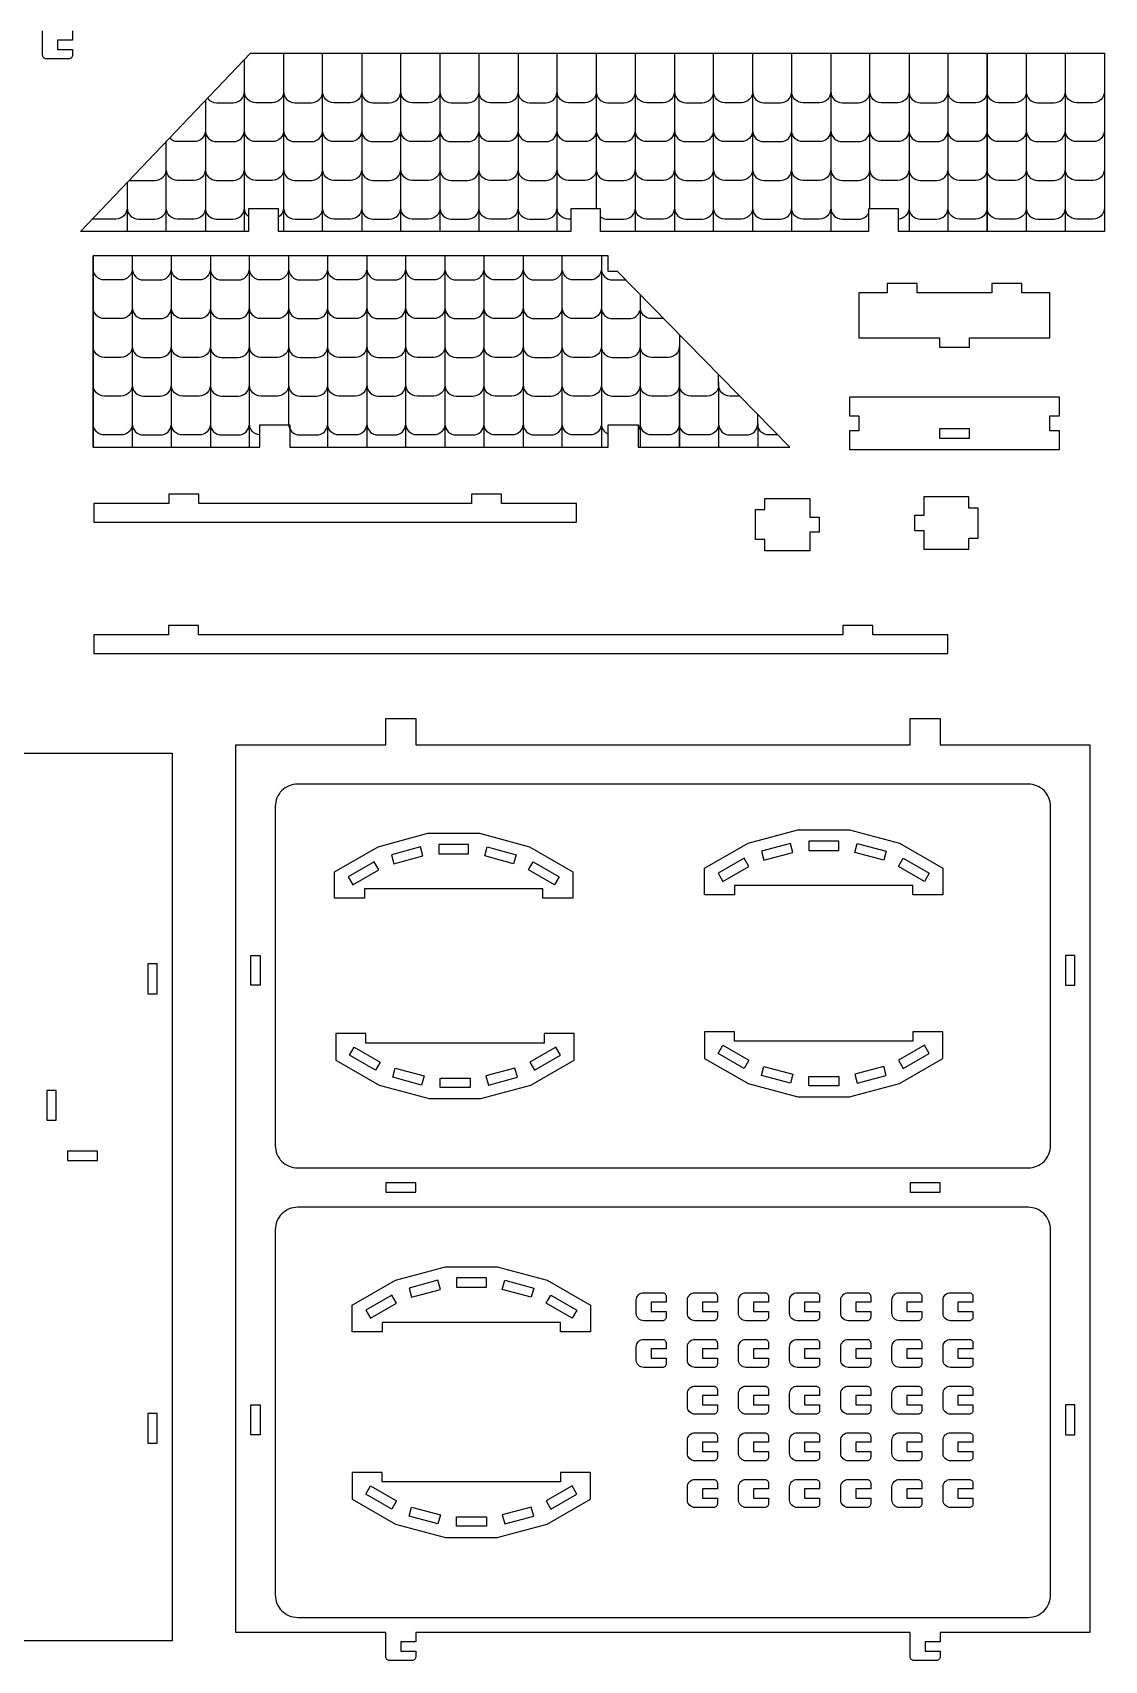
# Model space of a CAD drawing. Extents: x 2672.7 to 2719.2, y 2295.7 to 2331.6.
# Drawn here: x 2704.91 to 2719.22, y 2295.86 to 2317.59 of the extents above; entities that cross this region are included whole.
import ezdxf

# ---------------------------------------------------------------- set-up
doc = ezdxf.new("R2010")
doc.units = 0
doc.header["$MEASUREMENT"] = 0
doc.layers.add('LAYER1', color=18, linetype='CONTINUOUS')

msp = doc.modelspace()

# ---------------------------------------------------------------- linework, layer by layer
at = {"layer": 'LAYER1'}
for points in [[(2705.442, 2317.612), (2705.442, 2317.487), (2705.242, 2317.487), (2705.242, 2317.362), (2705.442, 2317.362), (2705.442, 2317.287, -0.414214), (2705.392, 2317.237), (2705.092, 2317.237, -0.414214), (2705.042, 2317.287), (2705.042, 2317.612)], [(2708.258, 2317.314), (2708.258, 2316.8, -0.414214), (2708.108, 2316.65), (2707.886, 2316.65, -0.414214), (2707.736, 2316.8), (2707.736, 2317.145)], [(2708.258, 2317.314), (2708.258, 2316.8, 0.414214), (2708.408, 2316.65), (2708.629, 2316.65, 0.414214), (2708.779, 2316.8), (2708.779, 2317.314)], [(2709.301, 2317.314), (2709.301, 2316.8, -0.414214), (2709.151, 2316.65), (2708.929, 2316.65, -0.414214), (2708.779, 2316.8), (2708.779, 2317.314)], [(2709.301, 2317.314), (2709.301, 2316.8, 0.414214), (2709.451, 2316.65), (2709.673, 2316.65, 0.414214), (2709.823, 2316.8), (2709.823, 2317.314)], [(2710.345, 2317.314), (2710.345, 2316.8, -0.414214), (2710.195, 2316.65), (2709.973, 2316.65, -0.414214), (2709.823, 2316.8), (2709.823, 2317.314)], [(2710.345, 2317.314), (2710.345, 2316.8, 0.414214), (2710.495, 2316.65), (2710.717, 2316.65, 0.414214), (2710.867, 2316.8), (2710.867, 2317.314)], [(2711.389, 2317.314), (2711.389, 2316.8, -0.414214), (2711.239, 2316.65), (2711.017, 2316.65, -0.414214), (2710.867, 2316.8), (2710.867, 2317.314)], [(2711.389, 2317.314), (2711.389, 2316.8, 0.414214), (2711.539, 2316.65), (2711.76, 2316.65, 0.414214), (2711.91, 2316.8), (2711.91, 2317.314)], [(2712.432, 2317.314), (2712.432, 2316.8, -0.414214), (2712.282, 2316.65), (2712.06, 2316.65, -0.414214), (2711.91, 2316.8), (2711.91, 2317.314)], [(2712.432, 2317.314), (2712.432, 2316.8, 0.414214), (2712.582, 2316.65), (2712.804, 2316.65, 0.414214), (2712.954, 2316.8), (2712.954, 2317.314)], [(2713.476, 2317.314), (2713.476, 2316.8, -0.414214), (2713.326, 2316.65), (2713.104, 2316.65, -0.414214), (2712.954, 2316.8), (2712.954, 2317.314)], [(2713.476, 2317.314), (2713.476, 2316.8, 0.414214), (2713.626, 2316.65), (2713.848, 2316.65, 0.414214), (2713.998, 2316.8), (2713.998, 2317.314)], [(2714.519, 2317.314), (2714.519, 2316.8, -0.414214), (2714.369, 2316.65), (2714.148, 2316.65, -0.414214), (2713.998, 2316.8), (2713.998, 2317.314)], [(2714.519, 2317.314), (2714.519, 2316.8, 0.414214), (2714.669, 2316.65), (2714.891, 2316.65, 0.414214), (2715.041, 2316.8), (2715.041, 2317.314)], [(2715.563, 2317.314), (2715.563, 2316.8, -0.414214), (2715.413, 2316.65), (2715.191, 2316.65, -0.414214), (2715.041, 2316.8), (2715.041, 2317.314)], [(2715.563, 2317.314), (2715.563, 2316.8, 0.414214), (2715.713, 2316.65), (2715.935, 2316.65, 0.414214), (2716.085, 2316.8), (2716.085, 2317.314)], [(2716.607, 2317.314), (2716.607, 2316.8, -0.414214), (2716.457, 2316.65), (2716.235, 2316.65, -0.414214), (2716.085, 2316.8), (2716.085, 2317.314)], [(2716.607, 2317.314), (2716.607, 2316.8, 0.414214), (2716.757, 2316.65), (2716.979, 2316.65, 0.414214), (2717.129, 2316.8), (2717.129, 2317.314)], [(2717.65, 2317.314), (2717.65, 2316.8, -0.414214), (2717.5, 2316.65), (2717.279, 2316.65, -0.414214), (2717.129, 2316.8), (2717.129, 2317.314)], [(2718.172, 2317.314), (2718.172, 2316.8, -0.414214), (2718.022, 2316.65), (2717.8, 2316.65, -0.414214), (2717.65, 2316.8), (2717.65, 2317.314)], [(2718.172, 2317.314), (2718.172, 2316.8, 0.414214), (2718.322, 2316.65), (2718.544, 2316.65, 0.414214), (2718.694, 2316.8), (2718.694, 2317.314)], [(2719.216, 2317.314), (2719.216, 2316.8, -0.414214), (2719.066, 2316.65), (2718.844, 2316.65, -0.414214), (2718.694, 2316.8), (2718.694, 2317.314)], [(2707.242, 2316.712, 0.240596), (2707.364, 2316.65), (2707.586, 2316.65, 0.414214), (2707.736, 2316.8), (2707.736, 2317.23)], [(2707.214, 2316.682), (2707.214, 2316.282, 0.414214), (2707.364, 2316.132), (2707.586, 2316.132, 0.414214), (2707.736, 2316.282), (2707.736, 2316.8)], [(2708.258, 2316.8), (2708.258, 2316.282, -0.414214), (2708.108, 2316.132), (2707.886, 2316.132, -0.414214), (2707.736, 2316.282), (2707.736, 2316.8)], [(2708.258, 2316.8), (2708.258, 2316.282, 0.414214), (2708.408, 2316.132), (2708.629, 2316.132, 0.414214), (2708.779, 2316.282), (2708.779, 2316.8)], [(2709.301, 2316.8), (2709.301, 2316.282, -0.414214), (2709.151, 2316.132), (2708.929, 2316.132, -0.414214), (2708.779, 2316.282), (2708.779, 2316.8)], [(2709.301, 2316.8), (2709.301, 2316.282, 0.414214), (2709.451, 2316.132), (2709.673, 2316.132, 0.414214), (2709.823, 2316.282), (2709.823, 2316.8)], [(2710.345, 2316.8), (2710.345, 2316.282, -0.414214), (2710.195, 2316.132), (2709.973, 2316.132, -0.414214), (2709.823, 2316.282), (2709.823, 2316.8)], [(2710.345, 2316.8), (2710.345, 2316.282, 0.414214), (2710.495, 2316.132), (2710.717, 2316.132, 0.414214), (2710.867, 2316.282), (2710.867, 2316.8)], [(2711.389, 2316.8), (2711.389, 2316.282, -0.414214), (2711.239, 2316.132), (2711.017, 2316.132, -0.414214), (2710.867, 2316.282), (2710.867, 2316.8)], [(2711.389, 2316.8), (2711.389, 2316.282, 0.414214), (2711.539, 2316.132), (2711.76, 2316.132, 0.414214), (2711.91, 2316.282), (2711.91, 2316.8)], [(2712.432, 2316.8), (2712.432, 2316.282, -0.414214), (2712.282, 2316.132), (2712.06, 2316.132, -0.414214), (2711.91, 2316.282), (2711.91, 2316.8)], [(2712.432, 2316.8), (2712.432, 2316.282, 0.414214), (2712.582, 2316.132), (2712.804, 2316.132, 0.414214), (2712.954, 2316.282), (2712.954, 2316.8)], [(2713.476, 2316.8), (2713.476, 2316.282, -0.414214), (2713.326, 2316.132), (2713.104, 2316.132, -0.414214), (2712.954, 2316.282), (2712.954, 2316.8)], [(2713.476, 2316.8), (2713.476, 2316.282, 0.414214), (2713.626, 2316.132), (2713.848, 2316.132, 0.414214), (2713.998, 2316.282), (2713.998, 2316.8)], [(2714.519, 2316.8), (2714.519, 2316.282, -0.414214), (2714.369, 2316.132), (2714.148, 2316.132, -0.414214), (2713.998, 2316.282), (2713.998, 2316.8)], [(2714.519, 2316.8), (2714.519, 2316.282, 0.414214), (2714.669, 2316.132), (2714.891, 2316.132, 0.414214), (2715.041, 2316.282), (2715.041, 2316.8)], [(2715.563, 2316.8), (2715.563, 2316.282, -0.414214), (2715.413, 2316.132), (2715.191, 2316.132, -0.414214), (2715.041, 2316.282), (2715.041, 2316.8)], [(2715.563, 2316.8), (2715.563, 2316.282, 0.414214), (2715.713, 2316.132), (2715.935, 2316.132, 0.414214), (2716.085, 2316.282), (2716.085, 2316.8)], [(2716.607, 2316.8), (2716.607, 2316.282, -0.414214), (2716.457, 2316.132), (2716.235, 2316.132, -0.414214), (2716.085, 2316.282), (2716.085, 2316.8)], [(2716.607, 2316.8), (2716.607, 2316.282, 0.414214), (2716.757, 2316.132), (2716.979, 2316.132, 0.414214), (2717.129, 2316.282), (2717.129, 2316.8)], [(2717.65, 2316.8), (2717.65, 2316.282, -0.414214), (2717.5, 2316.132), (2717.279, 2316.132, -0.414214), (2717.129, 2316.282), (2717.129, 2316.8)], [(2718.172, 2316.8), (2718.172, 2316.282, -0.414214), (2718.022, 2316.132), (2717.8, 2316.132, -0.414214), (2717.65, 2316.282), (2717.65, 2316.8)], [(2718.172, 2316.8), (2718.172, 2316.282, 0.414214), (2718.322, 2316.132), (2718.544, 2316.132, 0.414214), (2718.694, 2316.282), (2718.694, 2316.8)], [(2719.216, 2316.8), (2719.216, 2316.282, -0.414214), (2719.066, 2316.132), (2718.844, 2316.132, -0.414214), (2718.694, 2316.282), (2718.694, 2316.8)], [(2707.214, 2316.574), (2707.214, 2316.282, -0.414214), (2707.064, 2316.132), (2706.842, 2316.132, -0.203614), (2706.734, 2316.178)], [(2707.214, 2316.282), (2707.214, 2315.765, -0.414214), (2707.064, 2315.615), (2706.842, 2315.615, -0.414214), (2706.692, 2315.765), (2706.692, 2316.134)], [(2707.214, 2316.282), (2707.214, 2315.765, 0.414214), (2707.364, 2315.615), (2707.586, 2315.615, 0.414214), (2707.736, 2315.765), (2707.736, 2316.282)], [(2708.258, 2316.282), (2708.258, 2315.765, -0.414214), (2708.108, 2315.615), (2707.886, 2315.615, -0.414214), (2707.736, 2315.765), (2707.736, 2316.282)], [(2708.258, 2316.282), (2708.258, 2315.765, 0.414214), (2708.408, 2315.615), (2708.629, 2315.615, 0.414214), (2708.779, 2315.765), (2708.779, 2316.282)], [(2709.301, 2316.282), (2709.301, 2315.765, -0.414214), (2709.151, 2315.615), (2708.929, 2315.615, -0.414214), (2708.779, 2315.765), (2708.779, 2316.282)], [(2709.301, 2316.282), (2709.301, 2315.765, 0.414214), (2709.451, 2315.615), (2709.673, 2315.615, 0.414214), (2709.823, 2315.765), (2709.823, 2316.282)], [(2710.345, 2316.282), (2710.345, 2315.765, -0.414214), (2710.195, 2315.615), (2709.973, 2315.615, -0.414214), (2709.823, 2315.765), (2709.823, 2316.282)], [(2710.345, 2316.282), (2710.345, 2315.765, 0.414214), (2710.495, 2315.615), (2710.717, 2315.615, 0.414214), (2710.867, 2315.765), (2710.867, 2316.282)], [(2711.389, 2316.282), (2711.389, 2315.765, -0.414214), (2711.239, 2315.615), (2711.017, 2315.615, -0.414214), (2710.867, 2315.765), (2710.867, 2316.282)], [(2711.389, 2316.282), (2711.389, 2315.765, 0.414214), (2711.539, 2315.615), (2711.76, 2315.615, 0.414214), (2711.91, 2315.765), (2711.91, 2316.282)], [(2712.432, 2316.282), (2712.432, 2315.765, -0.414214), (2712.282, 2315.615), (2712.06, 2315.615, -0.414214), (2711.91, 2315.765), (2711.91, 2316.282)], [(2712.432, 2316.282), (2712.432, 2315.765, 0.414214), (2712.582, 2315.615), (2712.804, 2315.615, 0.414214), (2712.954, 2315.765), (2712.954, 2316.282)], [(2713.476, 2316.282), (2713.476, 2315.765, -0.414214), (2713.326, 2315.615), (2713.104, 2315.615, -0.414214), (2712.954, 2315.765), (2712.954, 2316.282)], [(2713.476, 2316.282), (2713.476, 2315.765, 0.414214), (2713.626, 2315.615), (2713.848, 2315.615, 0.414214), (2713.998, 2315.765), (2713.998, 2316.282)], [(2714.519, 2316.282), (2714.519, 2315.765, -0.414214), (2714.369, 2315.615), (2714.148, 2315.615, -0.414214), (2713.998, 2315.765), (2713.998, 2316.282)], [(2714.519, 2316.282), (2714.519, 2315.765, 0.414214), (2714.669, 2315.615), (2714.891, 2315.615, 0.414214), (2715.041, 2315.765), (2715.041, 2316.282)], [(2715.563, 2316.282), (2715.563, 2315.765, -0.414214), (2715.413, 2315.615), (2715.191, 2315.615, -0.414214), (2715.041, 2315.765), (2715.041, 2316.282)], [(2715.563, 2316.282), (2715.563, 2315.765, 0.414214), (2715.713, 2315.615), (2715.935, 2315.615, 0.414214), (2716.085, 2315.765), (2716.085, 2316.282)], [(2716.607, 2316.282), (2716.607, 2315.765, -0.414214), (2716.457, 2315.615), (2716.235, 2315.615, -0.414214), (2716.085, 2315.765), (2716.085, 2316.282)], [(2716.607, 2316.282), (2716.607, 2315.765, 0.414214), (2716.757, 2315.615), (2716.979, 2315.615, 0.414214), (2717.129, 2315.765), (2717.129, 2316.282)], [(2717.65, 2316.282), (2717.65, 2315.765, -0.414214), (2717.5, 2315.615), (2717.279, 2315.615, -0.414214), (2717.129, 2315.765), (2717.129, 2316.282)], [(2718.172, 2316.282), (2718.172, 2315.765, -0.414214), (2718.022, 2315.615), (2717.8, 2315.615, -0.414214), (2717.65, 2315.765), (2717.65, 2316.282)], [(2718.172, 2316.282), (2718.172, 2315.765, 0.414214), (2718.322, 2315.615), (2718.544, 2315.615, 0.414214), (2718.694, 2315.765), (2718.694, 2316.282)], [(2719.216, 2316.282), (2719.216, 2315.765, -0.414214), (2719.066, 2315.615), (2718.844, 2315.615, -0.414214), (2718.694, 2315.765), (2718.694, 2316.282)], [(2706.198, 2315.615), (2706.542, 2315.615, 0.414214), (2706.692, 2315.765), (2706.692, 2316.002)], [(2706.17, 2315.431), (2706.17, 2315.247, 0.414214), (2706.32, 2315.097), (2706.542, 2315.097, 0.414214), (2706.692, 2315.247), (2706.692, 2315.765)], [(2707.214, 2315.765), (2707.214, 2315.247, -0.414214), (2707.064, 2315.097), (2706.842, 2315.097, -0.414214), (2706.692, 2315.247), (2706.692, 2315.765)], [(2707.214, 2315.765), (2707.214, 2315.247, 0.414214), (2707.364, 2315.097), (2707.586, 2315.097, 0.414214), (2707.736, 2315.247), (2707.736, 2315.765)], [(2707.791, 2315.131, -0.225173), (2707.736, 2315.247), (2707.736, 2315.765)], [(2708.258, 2315.765), (2708.258, 2315.247, -0.250585), (2708.191, 2315.123)], [(2708.258, 2315.765), (2708.258, 2315.247, 0.414214), (2708.408, 2315.097), (2708.629, 2315.097, 0.414214), (2708.779, 2315.247), (2708.779, 2315.765)], [(2709.301, 2315.765), (2709.301, 2315.247, -0.414214), (2709.151, 2315.097), (2708.929, 2315.097, -0.414214), (2708.779, 2315.247), (2708.779, 2315.765)], [(2709.301, 2315.765), (2709.301, 2315.247, 0.414214), (2709.451, 2315.097), (2709.673, 2315.097, 0.414214), (2709.823, 2315.247), (2709.823, 2315.765)], [(2710.345, 2315.765), (2710.345, 2315.247, -0.414214), (2710.195, 2315.097), (2709.973, 2315.097, -0.414214), (2709.823, 2315.247), (2709.823, 2315.765)], [(2710.345, 2315.765), (2710.345, 2315.247, 0.414214), (2710.495, 2315.097), (2710.717, 2315.097, 0.414214), (2710.867, 2315.247), (2710.867, 2315.765)], [(2711.389, 2315.765), (2711.389, 2315.247, -0.414214), (2711.239, 2315.097), (2711.017, 2315.097, -0.414214), (2710.867, 2315.247), (2710.867, 2315.765)], [(2711.389, 2315.765), (2711.389, 2315.247, 0.414214), (2711.539, 2315.097), (2711.76, 2315.097, 0.414214), (2711.91, 2315.247), (2711.91, 2315.765)], [(2712.091, 2315.097), (2712.06, 2315.097, -0.414214), (2711.91, 2315.247), (2711.91, 2315.765)], [(2712.432, 2315.765), (2712.432, 2315.247, -0.02405), (2712.431, 2315.233)], [(2712.432, 2315.765), (2712.432, 2315.247, 0.02405), (2712.433, 2315.233)], [(2712.491, 2315.128, 0.165063), (2712.582, 2315.097), (2712.804, 2315.097, 0.414214), (2712.954, 2315.247), (2712.954, 2315.765)], [(2713.476, 2315.765), (2713.476, 2315.247, -0.414214), (2713.326, 2315.097), (2713.104, 2315.097, -0.414214), (2712.954, 2315.247), (2712.954, 2315.765)], [(2713.476, 2315.765), (2713.476, 2315.247, 0.414214), (2713.626, 2315.097), (2713.848, 2315.097, 0.414214), (2713.998, 2315.247), (2713.998, 2315.765)], [(2714.519, 2315.765), (2714.519, 2315.247, -0.414214), (2714.369, 2315.097), (2714.148, 2315.097, -0.414214), (2713.998, 2315.247), (2713.998, 2315.765)], [(2714.519, 2315.765), (2714.519, 2315.247, 0.414214), (2714.669, 2315.097), (2714.891, 2315.097, 0.414214), (2715.041, 2315.247), (2715.041, 2315.765)], [(2715.563, 2315.765), (2715.563, 2315.247, -0.414214), (2715.413, 2315.097), (2715.191, 2315.097, -0.414214), (2715.041, 2315.247), (2715.041, 2315.765)], [(2715.563, 2315.765), (2715.563, 2315.247, 0.414214), (2715.713, 2315.097), (2715.935, 2315.097, 0.2717), (2716.066, 2315.174)], [(2716.084, 2315.233, 0.02405), (2716.085, 2315.247), (2716.085, 2315.765)], [(2716.086, 2315.233, -0.02405), (2716.085, 2315.247), (2716.085, 2315.765)], [(2716.607, 2315.765), (2716.607, 2315.247, -0.396511), (2716.466, 2315.098)], [(2716.607, 2315.765), (2716.607, 2315.247, 0.414214), (2716.757, 2315.097), (2716.979, 2315.097, 0.414214), (2717.129, 2315.247), (2717.129, 2315.765)], [(2717.65, 2315.765), (2717.65, 2315.247, -0.414214), (2717.5, 2315.097), (2717.279, 2315.097, -0.414214), (2717.129, 2315.247), (2717.129, 2315.765)], [(2718.172, 2315.765), (2718.172, 2315.247, -0.414214), (2718.022, 2315.097), (2717.8, 2315.097, -0.414214), (2717.65, 2315.247), (2717.65, 2315.765)], [(2718.172, 2315.765), (2718.172, 2315.247, 0.414214), (2718.322, 2315.097), (2718.544, 2315.097, 0.414214), (2718.694, 2315.247), (2718.694, 2315.765)], [(2719.216, 2315.765), (2719.216, 2315.247, -0.414214), (2719.066, 2315.097), (2718.844, 2315.097, -0.414214), (2718.694, 2315.247), (2718.694, 2315.765)], [(2706.17, 2315.586), (2706.17, 2315.247, -0.414214), (2706.02, 2315.097), (2705.705, 2315.097)], [(2706.238, 2314.607), (2706.238, 2314.436, -0.414214), (2706.088, 2314.286), (2705.866, 2314.286, -0.414214), (2705.716, 2314.436), (2705.716, 2314.607)], [(2706.238, 2314.433), (2706.238, 2313.919, -0.414214), (2706.088, 2313.769), (2705.866, 2313.769, -0.414214), (2705.716, 2313.919), (2705.716, 2314.433)], [(2706.238, 2314.607), (2706.238, 2314.436, 0.414214), (2706.388, 2314.286), (2706.61, 2314.286, 0.414214), (2706.76, 2314.436), (2706.76, 2314.607)], [(2706.238, 2314.433), (2706.238, 2313.919, 0.414214), (2706.388, 2313.769), (2706.61, 2313.769, 0.414214), (2706.76, 2313.919), (2706.76, 2314.433)], [(2707.281, 2314.607), (2707.281, 2314.436, -0.414214), (2707.131, 2314.286), (2706.91, 2314.286, -0.414214), (2706.76, 2314.436), (2706.76, 2314.607)], [(2707.281, 2314.433), (2707.281, 2313.919, -0.414214), (2707.131, 2313.769), (2706.91, 2313.769, -0.414214), (2706.76, 2313.919), (2706.76, 2314.433)], [(2707.281, 2314.607), (2707.281, 2314.436, 0.414214), (2707.431, 2314.286), (2707.653, 2314.286, 0.414214), (2707.803, 2314.436), (2707.803, 2314.607)], [(2707.281, 2314.433), (2707.281, 2313.919, 0.414214), (2707.431, 2313.769), (2707.653, 2313.769, 0.414214), (2707.803, 2313.919), (2707.803, 2314.433)], [(2708.325, 2314.607), (2708.325, 2314.436, -0.414214), (2708.175, 2314.286), (2707.953, 2314.286, -0.414214), (2707.803, 2314.436), (2707.803, 2314.607)], [(2708.325, 2314.433), (2708.325, 2313.919, -0.414214), (2708.175, 2313.769), (2707.953, 2313.769, -0.414214), (2707.803, 2313.919), (2707.803, 2314.433)], [(2708.325, 2314.607), (2708.325, 2314.436, 0.414214), (2708.475, 2314.286), (2708.697, 2314.286, 0.414214), (2708.847, 2314.436), (2708.847, 2314.607)], [(2708.325, 2314.433), (2708.325, 2313.919, 0.414214), (2708.475, 2313.769), (2708.697, 2313.769, 0.414214), (2708.847, 2313.919), (2708.847, 2314.433)], [(2709.369, 2314.607), (2709.369, 2314.436, -0.414214), (2709.219, 2314.286), (2708.997, 2314.286, -0.414214), (2708.847, 2314.436), (2708.847, 2314.607)], [(2709.369, 2314.433), (2709.369, 2313.919, -0.414214), (2709.219, 2313.769), (2708.997, 2313.769, -0.414214), (2708.847, 2313.919), (2708.847, 2314.433)], [(2709.369, 2314.607), (2709.369, 2314.436, 0.414214), (2709.519, 2314.286), (2709.74, 2314.286, 0.414214), (2709.89, 2314.436), (2709.89, 2314.607)], [(2709.369, 2314.433), (2709.369, 2313.919, 0.414214), (2709.519, 2313.769), (2709.74, 2313.769, 0.414214), (2709.89, 2313.919), (2709.89, 2314.433)], [(2710.412, 2314.607), (2710.412, 2314.436, -0.414214), (2710.262, 2314.286), (2710.04, 2314.286, -0.414214), (2709.89, 2314.436), (2709.89, 2314.607)], [(2710.412, 2314.433), (2710.412, 2313.919, -0.414214), (2710.262, 2313.769), (2710.04, 2313.769, -0.414214), (2709.89, 2313.919), (2709.89, 2314.433)], [(2710.412, 2314.607), (2710.412, 2314.436, 0.414214), (2710.562, 2314.286), (2710.784, 2314.286, 0.414214), (2710.934, 2314.436), (2710.934, 2314.607)], [(2710.412, 2314.433), (2710.412, 2313.919, 0.414214), (2710.562, 2313.769), (2710.784, 2313.769, 0.414214), (2710.934, 2313.919), (2710.934, 2314.433)], [(2711.456, 2314.607), (2711.456, 2314.436, -0.414214), (2711.306, 2314.286), (2711.084, 2314.286, -0.414214), (2710.934, 2314.436), (2710.934, 2314.607)], [(2711.456, 2314.433), (2711.456, 2313.919, -0.414214), (2711.306, 2313.769), (2711.084, 2313.769, -0.414214), (2710.934, 2313.919), (2710.934, 2314.433)], [(2711.456, 2314.607), (2711.456, 2314.436, 0.414214), (2711.606, 2314.286), (2711.828, 2314.286, 0.414214), (2711.978, 2314.436), (2711.978, 2314.607)], [(2711.456, 2314.433), (2711.456, 2313.919, 0.414214), (2711.606, 2313.769), (2711.828, 2313.769, 0.414214), (2711.978, 2313.919), (2711.978, 2314.433)], [(2712.5, 2314.607), (2712.5, 2314.436, -0.414214), (2712.35, 2314.286), (2712.128, 2314.286, -0.414214), (2711.978, 2314.436), (2711.978, 2314.607)], [(2712.5, 2314.433), (2712.5, 2313.919, -0.414214), (2712.35, 2313.769), (2712.128, 2313.769, -0.414214), (2711.978, 2313.919), (2711.978, 2314.433)], [(2712.5, 2314.607), (2712.5, 2314.436, 0.414214), (2712.65, 2314.286), (2712.827, 2314.286)], [(2712.5, 2314.433), (2712.5, 2313.919, 0.414214), (2712.65, 2313.769), (2712.871, 2313.769, 0.3358), (2713.016, 2313.878)], [(2713.334, 2313.769), (2713.171, 2313.769, -0.414214), (2713.021, 2313.919), (2713.021, 2314.088)], [(2706.238, 2313.919), (2706.238, 2313.401, -0.414214), (2706.088, 2313.251), (2705.866, 2313.251, -0.414214), (2705.716, 2313.401), (2705.716, 2313.919)], [(2706.238, 2313.919), (2706.238, 2313.401, 0.414214), (2706.388, 2313.251), (2706.61, 2313.251, 0.414214), (2706.76, 2313.401), (2706.76, 2313.919)], [(2707.281, 2313.919), (2707.281, 2313.401, -0.414214), (2707.131, 2313.251), (2706.91, 2313.251, -0.414214), (2706.76, 2313.401), (2706.76, 2313.919)], [(2707.281, 2313.919), (2707.281, 2313.401, 0.414214), (2707.431, 2313.251), (2707.653, 2313.251, 0.414214), (2707.803, 2313.401), (2707.803, 2313.919)], [(2708.325, 2313.919), (2708.325, 2313.401, -0.414214), (2708.175, 2313.251), (2707.953, 2313.251, -0.414214), (2707.803, 2313.401), (2707.803, 2313.919)], [(2708.325, 2313.919), (2708.325, 2313.401, 0.414214), (2708.475, 2313.251), (2708.697, 2313.251, 0.414214), (2708.847, 2313.401), (2708.847, 2313.919)], [(2709.369, 2313.919), (2709.369, 2313.401, -0.414214), (2709.219, 2313.251), (2708.997, 2313.251, -0.414214), (2708.847, 2313.401), (2708.847, 2313.919)], [(2709.369, 2313.919), (2709.369, 2313.401, 0.414214), (2709.519, 2313.251), (2709.74, 2313.251, 0.414214), (2709.89, 2313.401), (2709.89, 2313.919)], [(2710.412, 2313.919), (2710.412, 2313.401, -0.414214), (2710.262, 2313.251), (2710.04, 2313.251, -0.414214), (2709.89, 2313.401), (2709.89, 2313.919)], [(2710.412, 2313.919), (2710.412, 2313.401, 0.414214), (2710.562, 2313.251), (2710.784, 2313.251, 0.414214), (2710.934, 2313.401), (2710.934, 2313.919)], [(2711.456, 2313.919), (2711.456, 2313.401, -0.414214), (2711.306, 2313.251), (2711.084, 2313.251, -0.414214), (2710.934, 2313.401), (2710.934, 2313.919)], [(2711.456, 2313.919), (2711.456, 2313.401, 0.414214), (2711.606, 2313.251), (2711.828, 2313.251, 0.414214), (2711.978, 2313.401), (2711.978, 2313.919)], [(2712.5, 2313.919), (2712.5, 2313.401, -0.414214), (2712.35, 2313.251), (2712.128, 2313.251, -0.414214), (2711.978, 2313.401), (2711.978, 2313.919)], [(2712.5, 2313.919), (2712.5, 2313.401, 0.414214), (2712.65, 2313.251), (2712.871, 2313.251, 0.414214), (2713.021, 2313.401), (2713.021, 2313.873)], [(2713.543, 2313.555), (2713.543, 2313.401, -0.414214), (2713.393, 2313.251), (2713.171, 2313.251, -0.414214), (2713.021, 2313.401), (2713.021, 2313.919)], [(2706.238, 2313.401), (2706.238, 2312.884, -0.414214), (2706.088, 2312.734), (2705.866, 2312.734, -0.414214), (2705.716, 2312.884), (2705.716, 2313.401)], [(2706.238, 2313.401), (2706.238, 2312.884, 0.414214), (2706.388, 2312.734), (2706.61, 2312.734, 0.414214), (2706.76, 2312.884), (2706.76, 2313.401)], [(2707.281, 2313.401), (2707.281, 2312.884, -0.414214), (2707.131, 2312.734), (2706.91, 2312.734, -0.414214), (2706.76, 2312.884), (2706.76, 2313.401)], [(2707.281, 2313.401), (2707.281, 2312.884, 0.414214), (2707.431, 2312.734), (2707.653, 2312.734, 0.414214), (2707.803, 2312.884), (2707.803, 2313.401)], [(2708.325, 2313.401), (2708.325, 2312.884, -0.414214), (2708.175, 2312.734), (2707.953, 2312.734, -0.414214), (2707.803, 2312.884), (2707.803, 2313.401)], [(2708.325, 2313.401), (2708.325, 2312.884, 0.414214), (2708.475, 2312.734), (2708.697, 2312.734, 0.414214), (2708.847, 2312.884), (2708.847, 2313.401)], [(2709.369, 2313.401), (2709.369, 2312.884, -0.414214), (2709.219, 2312.734), (2708.997, 2312.734, -0.414214), (2708.847, 2312.884), (2708.847, 2313.401)], [(2709.369, 2313.401), (2709.369, 2312.884, 0.414214), (2709.519, 2312.734), (2709.74, 2312.734, 0.414214), (2709.89, 2312.884), (2709.89, 2313.401)], [(2710.412, 2313.401), (2710.412, 2312.884, -0.414214), (2710.262, 2312.734), (2710.04, 2312.734, -0.414214), (2709.89, 2312.884), (2709.89, 2313.401)], [(2710.412, 2313.401), (2710.412, 2312.884, 0.414214), (2710.562, 2312.734), (2710.784, 2312.734, 0.414214), (2710.934, 2312.884), (2710.934, 2313.401)], [(2711.456, 2313.401), (2711.456, 2312.884, -0.414214), (2711.306, 2312.734), (2711.084, 2312.734, -0.414214), (2710.934, 2312.884), (2710.934, 2313.401)], [(2711.456, 2313.401), (2711.456, 2312.884, 0.414214), (2711.606, 2312.734), (2711.828, 2312.734, 0.414214), (2711.978, 2312.884), (2711.978, 2313.401)], [(2712.5, 2313.401), (2712.5, 2312.884, -0.414214), (2712.35, 2312.734), (2712.128, 2312.734, -0.414214), (2711.978, 2312.884), (2711.978, 2313.401)], [(2712.5, 2313.401), (2712.5, 2312.884, 0.414214), (2712.65, 2312.734), (2712.871, 2312.734, 0.414214), (2713.021, 2312.884), (2713.021, 2313.401)], [(2713.543, 2313.401), (2713.543, 2312.884, -0.414214), (2713.393, 2312.734), (2713.171, 2312.734, -0.414214), (2713.021, 2312.884), (2713.021, 2313.401)], [(2714.065, 2312.92), (2714.065, 2312.884, -0.414214), (2713.915, 2312.734), (2713.693, 2312.734, -0.414214), (2713.543, 2312.884), (2713.543, 2313.401)], [(2714.348, 2312.734), (2714.215, 2312.734, -0.414214), (2714.065, 2312.884), (2714.065, 2313.022)], [(2706.238, 2312.884), (2706.238, 2312.366, -0.414214), (2706.088, 2312.216), (2705.866, 2312.216, -0.414214), (2705.716, 2312.366), (2705.716, 2312.884)], [(2706.238, 2312.884), (2706.238, 2312.366, 0.414214), (2706.388, 2312.216), (2706.61, 2312.216, 0.414214), (2706.76, 2312.366), (2706.76, 2312.884)], [(2707.281, 2312.884), (2707.281, 2312.366, -0.414214), (2707.131, 2312.216), (2706.91, 2312.216, -0.414214), (2706.76, 2312.366), (2706.76, 2312.884)], [(2707.281, 2312.884), (2707.281, 2312.366, 0.414214), (2707.431, 2312.216), (2707.653, 2312.216, 0.414214), (2707.803, 2312.366), (2707.803, 2312.884)], [(2707.941, 2312.217, -0.390382), (2707.803, 2312.366), (2707.803, 2312.884)], [(2708.325, 2312.884), (2708.325, 2312.366, -0.02405), (2708.324, 2312.352)], [(2708.325, 2312.884), (2708.325, 2312.366, 0.414214), (2708.475, 2312.216), (2708.697, 2312.216, 0.414214), (2708.847, 2312.366), (2708.847, 2312.884)], [(2709.369, 2312.884), (2709.369, 2312.366, -0.414214), (2709.219, 2312.216), (2708.997, 2312.216, -0.414214), (2708.847, 2312.366), (2708.847, 2312.884)], [(2709.369, 2312.884), (2709.369, 2312.366, 0.414214), (2709.519, 2312.216), (2709.74, 2312.216, 0.414214), (2709.89, 2312.366), (2709.89, 2312.884)], [(2710.412, 2312.884), (2710.412, 2312.366, -0.414214), (2710.262, 2312.216), (2710.04, 2312.216, -0.414214), (2709.89, 2312.366), (2709.89, 2312.884)], [(2710.412, 2312.884), (2710.412, 2312.366, 0.414214), (2710.562, 2312.216), (2710.784, 2312.216, 0.414214), (2710.934, 2312.366), (2710.934, 2312.884)], [(2711.456, 2312.884), (2711.456, 2312.366, -0.414214), (2711.306, 2312.216), (2711.084, 2312.216, -0.414214), (2710.934, 2312.366), (2710.934, 2312.884)], [(2711.456, 2312.884), (2711.456, 2312.366, 0.414214), (2711.606, 2312.216), (2711.828, 2312.216, 0.414214), (2711.978, 2312.366), (2711.978, 2312.884)], [(2712.5, 2312.884), (2712.5, 2312.366, -0.414214), (2712.35, 2312.216), (2712.128, 2312.216, -0.414214), (2711.978, 2312.366), (2711.978, 2312.884)], [(2712.5, 2312.884), (2712.5, 2312.366, 0.300781), (2712.591, 2312.228)], [(2712.991, 2312.276, 0.163773), (2713.021, 2312.366), (2713.021, 2312.884)], [(2713.543, 2312.884), (2713.543, 2312.366, -0.414214), (2713.393, 2312.216), (2713.171, 2312.216, -0.414214), (2713.021, 2312.366), (2713.021, 2312.884)], [(2714.065, 2312.884), (2714.065, 2312.366, -0.414214), (2713.915, 2312.216), (2713.693, 2312.216, -0.414214), (2713.543, 2312.366), (2713.543, 2312.884)], [(2714.065, 2312.884), (2714.065, 2312.366, 0.414214), (2714.215, 2312.216), (2714.437, 2312.216, 0.414214), (2714.587, 2312.366), (2714.587, 2312.444)], [(2714.855, 2312.216), (2714.737, 2312.216, -0.414214), (2714.587, 2312.366), (2714.587, 2312.49)]]:
    msp.add_lwpolyline(points, format="xyb", dxfattribs=at)
for points in [[(2712.491, 2314.933), (2712.491, 2315.233), (2712.091, 2315.233), (2712.091, 2314.933), (2708.191, 2314.933), (2708.191, 2315.233), (2707.791, 2315.233), (2707.791, 2314.933), (2705.548, 2314.933), (2707.816, 2317.314), (2719.216, 2317.314), (2719.216, 2314.933), (2716.466, 2314.933), (2716.466, 2315.233), (2716.066, 2315.233), (2716.066, 2314.933)], [(2712.591, 2312.052), (2712.591, 2312.352), (2712.991, 2312.352), (2712.991, 2312.052), (2715.016, 2312.052), (2712.716, 2314.4), (2712.591, 2314.4), (2712.591, 2314.607), (2705.716, 2314.607), (2705.716, 2312.052), (2707.941, 2312.052), (2707.941, 2312.352), (2708.341, 2312.352), (2708.341, 2312.052)], [(2716.714, 2314.112), (2716.714, 2314.237), (2716.314, 2314.237), (2716.314, 2314.112), (2715.939, 2314.112), (2715.939, 2313.512), (2717.014, 2313.512), (2717.014, 2313.387), (2717.414, 2313.387), (2717.414, 2313.512), (2718.489, 2313.512), (2718.489, 2314.112), (2718.114, 2314.112), (2718.114, 2314.237), (2717.714, 2314.237), (2717.714, 2314.112)], [(2715.814, 2312.472), (2715.939, 2312.472), (2715.939, 2312.272), (2715.814, 2312.272), (2715.814, 2312.022), (2718.614, 2312.022), (2718.614, 2312.272), (2718.489, 2312.272), (2718.489, 2312.472), (2718.614, 2312.472), (2718.614, 2312.722), (2715.814, 2312.722)], [(2717.014, 2312.172), (2717.414, 2312.172), (2717.414, 2312.297), (2717.014, 2312.297)], [(2705.726, 2311.302), (2705.726, 2311.052), (2712.169, 2311.052), (2712.169, 2311.302), (2711.169, 2311.302), (2711.169, 2311.427), (2710.769, 2311.427), (2710.769, 2311.302), (2707.126, 2311.302), (2707.126, 2311.427), (2706.726, 2311.427), (2706.726, 2311.302)], [(2716.805, 2311.14), (2716.68, 2311.14), (2716.68, 2310.94), (2716.805, 2310.94), (2716.805, 2310.69), (2717.405, 2310.69), (2717.405, 2310.84), (2717.53, 2310.84), (2717.53, 2311.24), (2717.405, 2311.24), (2717.405, 2311.39), (2716.805, 2311.39)], [(2715.281, 2311.12), (2715.406, 2311.12), (2715.406, 2310.92), (2715.281, 2310.92), (2715.281, 2310.67), (2714.681, 2310.67), (2714.681, 2310.82), (2714.556, 2310.82), (2714.556, 2311.22), (2714.681, 2311.22), (2714.681, 2311.37), (2715.281, 2311.37)], [(2705.724, 2309.549), (2705.724, 2309.299), (2717.124, 2309.299), (2717.124, 2309.549), (2716.124, 2309.549), (2716.124, 2309.674), (2715.724, 2309.674), (2715.724, 2309.549), (2707.124, 2309.549), (2707.124, 2309.674), (2706.724, 2309.674), (2706.724, 2309.549)], [(2709.339, 2306.156), (2709.339, 2306.031), (2708.939, 2306.031), (2708.939, 2306.386), (2709.519, 2306.72), (2710.185, 2306.899), (2710.874, 2306.899), (2711.54, 2306.72), (2712.12, 2306.386), (2712.12, 2306.031), (2711.72, 2306.031), (2711.72, 2306.156)], [(2714.278, 2306.202), (2714.278, 2306.077), (2713.878, 2306.077), (2713.878, 2306.432), (2714.458, 2306.767), (2715.124, 2306.945), (2715.814, 2306.945), (2716.48, 2306.767), (2717.06, 2306.432), (2717.06, 2306.077), (2716.66, 2306.077), (2716.66, 2306.202)], [(2709.73, 2306.492), (2710.116, 2306.596), (2710.084, 2306.717), (2709.697, 2306.613)], [(2710.329, 2306.624), (2710.729, 2306.624), (2710.729, 2306.749), (2710.329, 2306.749)], [(2711.329, 2306.492), (2710.943, 2306.596), (2710.975, 2306.717), (2711.362, 2306.613)], [(2714.669, 2306.539), (2715.056, 2306.642), (2715.023, 2306.763), (2714.637, 2306.659)], [(2715.269, 2306.67), (2715.669, 2306.67), (2715.669, 2306.795), (2715.269, 2306.795)], [(2716.269, 2306.539), (2715.882, 2306.642), (2715.915, 2306.763), (2716.301, 2306.659)], [(2709.184, 2306.21), (2709.531, 2306.41), (2709.468, 2306.518), (2709.122, 2306.318)], [(2711.874, 2306.21), (2711.528, 2306.41), (2711.591, 2306.518), (2711.937, 2306.318)], [(2714.124, 2306.256), (2714.47, 2306.456), (2714.408, 2306.565), (2714.061, 2306.365)], [(2716.814, 2306.256), (2716.468, 2306.456), (2716.53, 2306.565), (2716.876, 2306.365)], [(2706.448, 2305.155), (2706.448, 2304.755), (2706.573, 2304.755), (2706.573, 2305.155)], [(2707.947, 2305.269), (2707.947, 2304.869), (2707.822, 2304.869), (2707.822, 2305.269)], [(2718.697, 2305.269), (2718.697, 2304.869), (2718.822, 2304.869), (2718.822, 2305.269)], [(2709.356, 2304.099), (2709.356, 2304.224), (2708.956, 2304.224), (2708.956, 2303.869), (2709.536, 2303.534), (2710.202, 2303.356), (2710.891, 2303.356), (2711.557, 2303.534), (2712.137, 2303.869), (2712.137, 2304.224), (2711.737, 2304.224), (2711.737, 2304.099)], [(2714.278, 2304.122), (2714.278, 2304.247), (2713.878, 2304.247), (2713.878, 2303.892), (2714.458, 2303.557), (2715.124, 2303.379), (2715.814, 2303.379), (2716.48, 2303.557), (2717.06, 2303.892), (2717.06, 2304.247), (2716.66, 2304.247), (2716.66, 2304.122)], [(2709.202, 2304.045), (2709.548, 2303.845), (2709.486, 2303.736), (2709.139, 2303.936)], [(2711.892, 2304.045), (2711.545, 2303.845), (2711.608, 2303.736), (2711.954, 2303.936)], [(2714.124, 2304.068), (2714.47, 2303.868), (2714.408, 2303.76), (2714.061, 2303.96)], [(2716.814, 2304.068), (2716.468, 2303.868), (2716.53, 2303.76), (2716.876, 2303.96)], [(2714.669, 2303.785), (2715.056, 2303.682), (2715.023, 2303.561), (2714.637, 2303.665)], [(2716.269, 2303.785), (2715.882, 2303.682), (2715.915, 2303.561), (2716.301, 2303.665)], [(2709.747, 2303.762), (2710.133, 2303.659), (2710.101, 2303.538), (2709.715, 2303.642)], [(2710.347, 2303.631), (2710.747, 2303.631), (2710.747, 2303.506), (2710.347, 2303.506)], [(2711.346, 2303.762), (2710.96, 2303.659), (2710.992, 2303.538), (2711.379, 2303.642)], [(2715.269, 2303.654), (2715.669, 2303.654), (2715.669, 2303.529), (2715.269, 2303.529)], [(2705.098, 2303.467), (2705.098, 2303.067), (2705.223, 2303.067), (2705.223, 2303.467)], [(2705.373, 2302.532), (2705.773, 2302.532), (2705.773, 2302.657), (2705.373, 2302.657)], [(2709.622, 2302.106), (2710.022, 2302.106), (2710.022, 2302.231), (2709.622, 2302.231)], [(2716.622, 2302.106), (2717.022, 2302.106), (2717.022, 2302.231), (2716.622, 2302.231)], [(2709.574, 2300.37), (2709.574, 2300.245), (2709.174, 2300.245), (2709.174, 2300.6), (2709.754, 2300.934), (2710.42, 2301.113), (2711.11, 2301.113), (2711.776, 2300.934), (2712.356, 2300.6), (2712.356, 2300.245), (2711.956, 2300.245), (2711.956, 2300.37)], [(2710.565, 2300.838), (2710.965, 2300.838), (2710.965, 2300.963), (2710.565, 2300.963)], [(2709.965, 2300.706), (2710.352, 2300.81), (2710.319, 2300.931), (2709.933, 2300.827)], [(2711.565, 2300.706), (2711.178, 2300.81), (2711.211, 2300.931), (2711.597, 2300.827)], [(2709.42, 2300.424), (2709.766, 2300.624), (2709.704, 2300.732), (2709.357, 2300.532)], [(2712.11, 2300.424), (2711.763, 2300.624), (2711.826, 2300.732), (2712.172, 2300.532)], [(2707.947, 2299.269), (2707.947, 2298.869), (2707.822, 2298.869), (2707.822, 2299.269)], [(2718.697, 2299.269), (2718.697, 2298.869), (2718.822, 2298.869), (2718.822, 2299.269)], [(2706.448, 2299.155), (2706.448, 2298.755), (2706.573, 2298.755), (2706.573, 2299.155)], [(2709.574, 2298.24), (2709.574, 2298.365), (2709.174, 2298.365), (2709.174, 2298.01), (2709.754, 2297.675), (2710.42, 2297.497), (2711.11, 2297.497), (2711.776, 2297.675), (2712.356, 2298.01), (2712.356, 2298.365), (2711.956, 2298.365), (2711.956, 2298.24)], [(2709.42, 2298.186), (2709.766, 2297.986), (2709.704, 2297.878), (2709.357, 2298.078)], [(2712.11, 2298.186), (2711.763, 2297.986), (2711.826, 2297.878), (2712.172, 2298.078)], [(2709.965, 2297.904), (2710.352, 2297.8), (2710.319, 2297.679), (2709.933, 2297.783)], [(2710.565, 2297.772), (2710.965, 2297.772), (2710.965, 2297.647), (2710.565, 2297.647)], [(2711.565, 2297.904), (2711.178, 2297.8), (2711.211, 2297.679), (2711.597, 2297.783)]]:
    msp.add_lwpolyline(points, close=True, dxfattribs=at)
for points in [[(2706.17, 2315.247), (2706.17, 2314.933)], [(2706.17, 2315.247), (2706.17, 2314.933)], [(2706.692, 2314.933), (2706.692, 2315.247)], [(2706.692, 2314.933), (2706.692, 2315.247)], [(2707.214, 2315.247), (2707.214, 2314.933)], [(2707.214, 2315.247), (2707.214, 2314.933)], [(2707.736, 2314.933), (2707.736, 2315.247)], [(2707.736, 2314.933), (2707.736, 2315.247)], [(2708.258, 2315.247), (2708.258, 2314.933)], [(2708.258, 2315.247), (2708.258, 2314.933)], [(2708.779, 2314.933), (2708.779, 2315.247)], [(2708.779, 2314.933), (2708.779, 2315.247)], [(2709.301, 2315.247), (2709.301, 2314.933)], [(2709.301, 2315.247), (2709.301, 2314.933)], [(2709.823, 2314.933), (2709.823, 2315.247)], [(2709.823, 2314.933), (2709.823, 2315.247)], [(2710.345, 2315.247), (2710.345, 2314.933)], [(2710.345, 2315.247), (2710.345, 2314.933)], [(2710.867, 2314.933), (2710.867, 2315.247)], [(2710.867, 2314.933), (2710.867, 2315.247)], [(2711.389, 2315.247), (2711.389, 2314.933)], [(2711.389, 2315.247), (2711.389, 2314.933)], [(2711.91, 2314.933), (2711.91, 2315.247)], [(2711.91, 2314.933), (2711.91, 2315.247)], [(2712.432, 2315.247), (2712.432, 2315.233)], [(2712.432, 2315.247), (2712.432, 2315.233)], [(2712.954, 2314.933), (2712.954, 2315.247)], [(2712.954, 2314.933), (2712.954, 2315.247)], [(2713.476, 2315.247), (2713.476, 2314.933)], [(2713.476, 2315.247), (2713.476, 2314.933)], [(2713.998, 2314.933), (2713.998, 2315.247)], [(2713.998, 2314.933), (2713.998, 2315.247)], [(2714.519, 2315.247), (2714.519, 2314.933)], [(2714.519, 2315.247), (2714.519, 2314.933)], [(2715.041, 2314.933), (2715.041, 2315.247)], [(2715.041, 2314.933), (2715.041, 2315.247)], [(2715.563, 2315.247), (2715.563, 2314.933)], [(2715.563, 2315.247), (2715.563, 2314.933)], [(2716.085, 2315.233), (2716.085, 2315.247)], [(2716.085, 2315.233), (2716.085, 2315.247)], [(2716.607, 2315.247), (2716.607, 2314.933)], [(2716.607, 2315.247), (2716.607, 2314.933)], [(2717.129, 2314.933), (2717.129, 2315.247)], [(2717.129, 2314.933), (2717.129, 2315.247)], [(2717.65, 2315.247), (2717.65, 2314.933)], [(2717.65, 2314.933), (2717.65, 2315.247)], [(2718.172, 2315.247), (2718.172, 2314.933)], [(2718.172, 2315.247), (2718.172, 2314.933)], [(2718.694, 2314.933), (2718.694, 2315.247)], [(2718.694, 2314.933), (2718.694, 2315.247)], [(2719.216, 2315.247), (2719.216, 2314.933)], [(2705.716, 2312.052), (2705.716, 2312.366)], [(2706.238, 2312.366), (2706.238, 2312.052)], [(2706.238, 2312.366), (2706.238, 2312.052)], [(2706.76, 2312.052), (2706.76, 2312.366)], [(2706.76, 2312.052), (2706.76, 2312.366)], [(2707.281, 2312.366), (2707.281, 2312.052)], [(2707.281, 2312.366), (2707.281, 2312.052)], [(2707.803, 2312.052), (2707.803, 2312.366)], [(2707.803, 2312.052), (2707.803, 2312.366)], [(2708.325, 2312.366), (2708.325, 2312.352)], [(2708.325, 2312.366), (2708.325, 2312.352)], [(2708.847, 2312.052), (2708.847, 2312.366)], [(2708.847, 2312.052), (2708.847, 2312.366)], [(2709.369, 2312.366), (2709.369, 2312.052)], [(2709.369, 2312.366), (2709.369, 2312.052)], [(2709.89, 2312.052), (2709.89, 2312.366)], [(2709.89, 2312.052), (2709.89, 2312.366)], [(2710.412, 2312.366), (2710.412, 2312.052)], [(2710.412, 2312.366), (2710.412, 2312.052)], [(2710.934, 2312.052), (2710.934, 2312.366)], [(2710.934, 2312.052), (2710.934, 2312.366)], [(2711.456, 2312.366), (2711.456, 2312.052)], [(2711.456, 2312.366), (2711.456, 2312.052)], [(2711.978, 2312.052), (2711.978, 2312.366)], [(2711.978, 2312.052), (2711.978, 2312.366)], [(2712.5, 2312.366), (2712.5, 2312.052)], [(2712.5, 2312.366), (2712.5, 2312.052)], [(2713.021, 2312.052), (2713.021, 2312.366)], [(2713.021, 2312.052), (2713.021, 2312.366)], [(2713.543, 2312.366), (2713.543, 2312.052)], [(2713.543, 2312.052), (2713.543, 2312.366)], [(2714.065, 2312.366), (2714.065, 2312.052)], [(2714.065, 2312.366), (2714.065, 2312.052)], [(2714.587, 2312.366), (2714.587, 2312.052)], [(2704.773, 2307.967), (2706.773, 2307.967), (2706.773, 2296.117), (2704.773, 2296.117)]]:
    msp.add_lwpolyline(points, dxfattribs=at)
for points in [[(2710.022, 2308.081), (2716.622, 2308.081), (2716.622, 2308.431), (2717.022, 2308.431), (2717.022, 2308.081), (2719.022, 2308.081), (2719.022, 2296.231), (2717.022, 2296.231), (2717.022, 2296.106), (2716.822, 2296.106), (2716.822, 2295.981), (2717.022, 2295.981), (2717.022, 2295.906, -0.414214), (2716.972, 2295.856), (2716.672, 2295.856, -0.414214), (2716.622, 2295.906), (2716.622, 2296.231), (2710.022, 2296.231), (2710.022, 2296.106), (2709.822, 2296.106), (2709.822, 2295.981), (2710.022, 2295.981), (2710.022, 2295.906, -0.414214), (2709.972, 2295.856), (2709.672, 2295.856, -0.414214), (2709.622, 2295.906), (2709.622, 2296.231), (2707.622, 2296.231), (2707.622, 2308.081), (2709.622, 2308.081), (2709.622, 2308.431), (2710.022, 2308.431)], [(2718.197, 2307.556), (2708.447, 2307.556, 0.414214), (2708.147, 2307.256), (2708.147, 2302.731, 0.414214), (2708.447, 2302.431), (2718.197, 2302.431, 0.414214), (2718.497, 2302.731), (2718.497, 2307.256, 0.414214)], [(2718.197, 2301.906), (2708.447, 2301.906, 0.414214), (2708.147, 2301.606), (2708.147, 2296.731, 0.414214), (2708.447, 2296.431), (2718.197, 2296.431, 0.414214), (2718.497, 2296.731), (2718.497, 2301.606, 0.414214)], [(2713.316, 2300.391), (2713.066, 2300.391, -0.414214), (2712.966, 2300.491), (2712.966, 2300.666, -0.414214), (2713.066, 2300.766), (2713.316, 2300.766, -0.414214), (2713.366, 2300.716), (2713.366, 2300.641), (2713.166, 2300.641), (2713.166, 2300.516), (2713.366, 2300.516), (2713.366, 2300.441, -0.414214)], [(2713.999, 2300.391), (2713.749, 2300.391, -0.414214), (2713.649, 2300.491), (2713.649, 2300.666, -0.414214), (2713.749, 2300.766), (2713.999, 2300.766, -0.414214), (2714.049, 2300.716), (2714.049, 2300.641), (2713.849, 2300.641), (2713.849, 2300.516), (2714.049, 2300.516), (2714.049, 2300.441, -0.414214)], [(2714.681, 2300.391), (2714.431, 2300.391, -0.414214), (2714.331, 2300.491), (2714.331, 2300.666, -0.414214), (2714.431, 2300.766), (2714.681, 2300.766, -0.414214), (2714.731, 2300.716), (2714.731, 2300.641), (2714.531, 2300.641), (2714.531, 2300.516), (2714.731, 2300.516), (2714.731, 2300.441, -0.414214)], [(2715.364, 2300.391), (2715.114, 2300.391, -0.414214), (2715.014, 2300.491), (2715.014, 2300.666, -0.414214), (2715.114, 2300.766), (2715.364, 2300.766, -0.414214), (2715.414, 2300.716), (2715.414, 2300.641), (2715.214, 2300.641), (2715.214, 2300.516), (2715.414, 2300.516), (2715.414, 2300.441, -0.414214)], [(2716.046, 2300.391), (2715.796, 2300.391, -0.414214), (2715.696, 2300.491), (2715.696, 2300.666, -0.414214), (2715.796, 2300.766), (2716.046, 2300.766, -0.414214), (2716.096, 2300.716), (2716.096, 2300.641), (2715.896, 2300.641), (2715.896, 2300.516), (2716.096, 2300.516), (2716.096, 2300.441, -0.414214)], [(2716.729, 2300.391), (2716.479, 2300.391, -0.414214), (2716.379, 2300.491), (2716.379, 2300.666, -0.414214), (2716.479, 2300.766), (2716.729, 2300.766, -0.414214), (2716.779, 2300.716), (2716.779, 2300.641), (2716.579, 2300.641), (2716.579, 2300.516), (2716.779, 2300.516), (2716.779, 2300.441, -0.414214)], [(2717.411, 2300.391), (2717.161, 2300.391, -0.414214), (2717.061, 2300.491), (2717.061, 2300.666, -0.414214), (2717.161, 2300.766), (2717.411, 2300.766, -0.414214), (2717.461, 2300.716), (2717.461, 2300.641), (2717.261, 2300.641), (2717.261, 2300.516), (2717.461, 2300.516), (2717.461, 2300.441, -0.414214)], [(2713.316, 2299.768), (2713.066, 2299.768, -0.414214), (2712.966, 2299.868), (2712.966, 2300.043, -0.414214), (2713.066, 2300.143), (2713.316, 2300.143, -0.414214), (2713.366, 2300.093), (2713.366, 2300.018), (2713.166, 2300.018), (2713.166, 2299.893), (2713.366, 2299.893), (2713.366, 2299.818, -0.414214)], [(2713.999, 2299.768), (2713.749, 2299.768, -0.414214), (2713.649, 2299.868), (2713.649, 2300.043, -0.414214), (2713.749, 2300.143), (2713.999, 2300.143, -0.414214), (2714.049, 2300.093), (2714.049, 2300.018), (2713.849, 2300.018), (2713.849, 2299.893), (2714.049, 2299.893), (2714.049, 2299.818, -0.414214)], [(2714.681, 2299.768), (2714.431, 2299.768, -0.414214), (2714.331, 2299.868), (2714.331, 2300.043, -0.414214), (2714.431, 2300.143), (2714.681, 2300.143, -0.414214), (2714.731, 2300.093), (2714.731, 2300.018), (2714.531, 2300.018), (2714.531, 2299.893), (2714.731, 2299.893), (2714.731, 2299.818, -0.414214)], [(2715.364, 2299.768), (2715.114, 2299.768, -0.414214), (2715.014, 2299.868), (2715.014, 2300.043, -0.414214), (2715.114, 2300.143), (2715.364, 2300.143, -0.414214), (2715.414, 2300.093), (2715.414, 2300.018), (2715.214, 2300.018), (2715.214, 2299.893), (2715.414, 2299.893), (2715.414, 2299.818, -0.414214)], [(2716.046, 2299.768), (2715.796, 2299.768, -0.414214), (2715.696, 2299.868), (2715.696, 2300.043, -0.414214), (2715.796, 2300.143), (2716.046, 2300.143, -0.414214), (2716.096, 2300.093), (2716.096, 2300.018), (2715.896, 2300.018), (2715.896, 2299.893), (2716.096, 2299.893), (2716.096, 2299.818, -0.414214)], [(2716.729, 2299.768), (2716.479, 2299.768, -0.414214), (2716.379, 2299.868), (2716.379, 2300.043, -0.414214), (2716.479, 2300.143), (2716.729, 2300.143, -0.414214), (2716.779, 2300.093), (2716.779, 2300.018), (2716.579, 2300.018), (2716.579, 2299.893), (2716.779, 2299.893), (2716.779, 2299.818, -0.414214)], [(2717.411, 2299.768), (2717.161, 2299.768, -0.414214), (2717.061, 2299.868), (2717.061, 2300.043, -0.414214), (2717.161, 2300.143), (2717.411, 2300.143, -0.414214), (2717.461, 2300.093), (2717.461, 2300.018), (2717.261, 2300.018), (2717.261, 2299.893), (2717.461, 2299.893), (2717.461, 2299.818, -0.414214)], [(2713.999, 2299.144), (2713.749, 2299.144, -0.414214), (2713.649, 2299.244), (2713.649, 2299.419, -0.414214), (2713.749, 2299.519), (2713.999, 2299.519, -0.414214), (2714.049, 2299.469), (2714.049, 2299.394), (2713.849, 2299.394), (2713.849, 2299.269), (2714.049, 2299.269), (2714.049, 2299.194, -0.414214)], [(2714.681, 2299.144), (2714.431, 2299.144, -0.414214), (2714.331, 2299.244), (2714.331, 2299.419, -0.414214), (2714.431, 2299.519), (2714.681, 2299.519, -0.414214), (2714.731, 2299.469), (2714.731, 2299.394), (2714.531, 2299.394), (2714.531, 2299.269), (2714.731, 2299.269), (2714.731, 2299.194, -0.414214)], [(2715.364, 2299.144), (2715.114, 2299.144, -0.414214), (2715.014, 2299.244), (2715.014, 2299.419, -0.414214), (2715.114, 2299.519), (2715.364, 2299.519, -0.414214), (2715.414, 2299.469), (2715.414, 2299.394), (2715.214, 2299.394), (2715.214, 2299.269), (2715.414, 2299.269), (2715.414, 2299.194, -0.414214)], [(2716.046, 2299.144), (2715.796, 2299.144, -0.414214), (2715.696, 2299.244), (2715.696, 2299.419, -0.414214), (2715.796, 2299.519), (2716.046, 2299.519, -0.414214), (2716.096, 2299.469), (2716.096, 2299.394), (2715.896, 2299.394), (2715.896, 2299.269), (2716.096, 2299.269), (2716.096, 2299.194, -0.414214)], [(2716.729, 2299.144), (2716.479, 2299.144, -0.414214), (2716.379, 2299.244), (2716.379, 2299.419, -0.414214), (2716.479, 2299.519), (2716.729, 2299.519, -0.414214), (2716.779, 2299.469), (2716.779, 2299.394), (2716.579, 2299.394), (2716.579, 2299.269), (2716.779, 2299.269), (2716.779, 2299.194, -0.414214)], [(2717.411, 2299.144), (2717.161, 2299.144, -0.414214), (2717.061, 2299.244), (2717.061, 2299.419, -0.414214), (2717.161, 2299.519), (2717.411, 2299.519, -0.414214), (2717.461, 2299.469), (2717.461, 2299.394), (2717.261, 2299.394), (2717.261, 2299.269), (2717.461, 2299.269), (2717.461, 2299.194, -0.414214)], [(2713.999, 2298.521), (2713.749, 2298.521, -0.414214), (2713.649, 2298.621), (2713.649, 2298.796, -0.414214), (2713.749, 2298.896), (2713.999, 2298.896, -0.414214), (2714.049, 2298.846), (2714.049, 2298.771), (2713.849, 2298.771), (2713.849, 2298.646), (2714.049, 2298.646), (2714.049, 2298.571, -0.414214)], [(2714.681, 2298.521), (2714.431, 2298.521, -0.414214), (2714.331, 2298.621), (2714.331, 2298.796, -0.414214), (2714.431, 2298.896), (2714.681, 2298.896, -0.414214), (2714.731, 2298.846), (2714.731, 2298.771), (2714.531, 2298.771), (2714.531, 2298.646), (2714.731, 2298.646), (2714.731, 2298.571, -0.414214)], [(2715.364, 2298.521), (2715.114, 2298.521, -0.414214), (2715.014, 2298.621), (2715.014, 2298.796, -0.414214), (2715.114, 2298.896), (2715.364, 2298.896, -0.414214), (2715.414, 2298.846), (2715.414, 2298.771), (2715.214, 2298.771), (2715.214, 2298.646), (2715.414, 2298.646), (2715.414, 2298.571, -0.414214)], [(2716.046, 2298.521), (2715.796, 2298.521, -0.414214), (2715.696, 2298.621), (2715.696, 2298.796, -0.414214), (2715.796, 2298.896), (2716.046, 2298.896, -0.414214), (2716.096, 2298.846), (2716.096, 2298.771), (2715.896, 2298.771), (2715.896, 2298.646), (2716.096, 2298.646), (2716.096, 2298.571, -0.414214)], [(2716.729, 2298.521), (2716.479, 2298.521, -0.414214), (2716.379, 2298.621), (2716.379, 2298.796, -0.414214), (2716.479, 2298.896), (2716.729, 2298.896, -0.414214), (2716.779, 2298.846), (2716.779, 2298.771), (2716.579, 2298.771), (2716.579, 2298.646), (2716.779, 2298.646), (2716.779, 2298.571, -0.414214)], [(2717.411, 2298.521), (2717.161, 2298.521, -0.414214), (2717.061, 2298.621), (2717.061, 2298.796, -0.414214), (2717.161, 2298.896), (2717.411, 2298.896, -0.414214), (2717.461, 2298.846), (2717.461, 2298.771), (2717.261, 2298.771), (2717.261, 2298.646), (2717.461, 2298.646), (2717.461, 2298.571, -0.414214)], [(2713.999, 2297.898), (2713.749, 2297.898, -0.414214), (2713.649, 2297.998), (2713.649, 2298.173, -0.414214), (2713.749, 2298.273), (2713.999, 2298.273, -0.414214), (2714.049, 2298.223), (2714.049, 2298.148), (2713.849, 2298.148), (2713.849, 2298.023), (2714.049, 2298.023), (2714.049, 2297.948, -0.414214)], [(2714.681, 2297.898), (2714.431, 2297.898, -0.414214), (2714.331, 2297.998), (2714.331, 2298.173, -0.414214), (2714.431, 2298.273), (2714.681, 2298.273, -0.414214), (2714.731, 2298.223), (2714.731, 2298.148), (2714.531, 2298.148), (2714.531, 2298.023), (2714.731, 2298.023), (2714.731, 2297.948, -0.414214)], [(2715.364, 2297.898), (2715.114, 2297.898, -0.414214), (2715.014, 2297.998), (2715.014, 2298.173, -0.414214), (2715.114, 2298.273), (2715.364, 2298.273, -0.414214), (2715.414, 2298.223), (2715.414, 2298.148), (2715.214, 2298.148), (2715.214, 2298.023), (2715.414, 2298.023), (2715.414, 2297.948, -0.414214)], [(2716.046, 2297.898), (2715.796, 2297.898, -0.414214), (2715.696, 2297.998), (2715.696, 2298.173, -0.414214), (2715.796, 2298.273), (2716.046, 2298.273, -0.414214), (2716.096, 2298.223), (2716.096, 2298.148), (2715.896, 2298.148), (2715.896, 2298.023), (2716.096, 2298.023), (2716.096, 2297.948, -0.414214)], [(2716.729, 2297.898), (2716.479, 2297.898, -0.414214), (2716.379, 2297.998), (2716.379, 2298.173, -0.414214), (2716.479, 2298.273), (2716.729, 2298.273, -0.414214), (2716.779, 2298.223), (2716.779, 2298.148), (2716.579, 2298.148), (2716.579, 2298.023), (2716.779, 2298.023), (2716.779, 2297.948, -0.414214)], [(2717.411, 2297.898), (2717.161, 2297.898, -0.414214), (2717.061, 2297.998), (2717.061, 2298.173, -0.414214), (2717.161, 2298.273), (2717.411, 2298.273, -0.414214), (2717.461, 2298.223), (2717.461, 2298.148), (2717.261, 2298.148), (2717.261, 2298.023), (2717.461, 2298.023), (2717.461, 2297.948, -0.414214)]]:
    msp.add_lwpolyline(points, format="xyb", close=True, dxfattribs=at)

doc.saveas('drawing.dxf')
